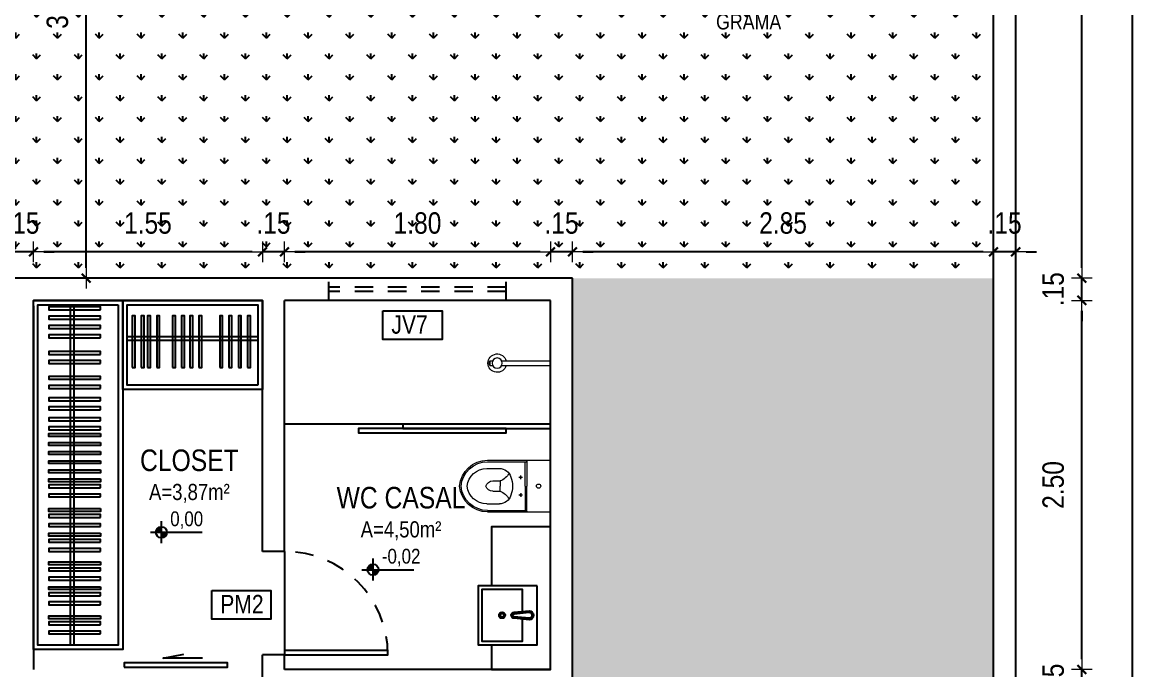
# Model space of a CAD drawing. Header units: millimetres. Extents: x 2718 to 3327, y 272 to 594.
# Drawn here: x 3075.8 to 3083.39, y 432.96 to 437.34 of the extents above; entities that cross this region are included whole.
import ezdxf
from ezdxf.enums import TextEntityAlignment as Align

# ---------------------------------------------------------------- set-up
doc = ezdxf.new("R2010")
doc.units = ezdxf.units.MM
doc.header["$MEASUREMENT"] = 0
doc.linetypes.add('HIDDEN2', pattern=[0.1875, 0.125, -0.0625])
doc.layers.get('0').update_dxf_attribs({"linetype": 'CONTINUOUS'})
doc.layers.get('DEFPOINTS').update_dxf_attribs({"linetype": 'CONTINUOUS'})
for name, color, linetype in [('003', 3, 'CONTINUOUS'), ('AR-MOB', 252, 'CONTINUOUS'), ('COTA', 7, 'CONTINUOUS'), ('E-hatch', 8, 'CONTINUOUS'), ('E-txt-g', 3, 'CONTINUOUS'), ('LAYER1', 7, 'CONTINUOUS'), ('MOB', 251, 'CONTINUOUS')]:
    doc.layers.add(name, color=color, linetype=linetype)
for name, color, linetype, lineweight in [('E-Lay-9', 9, 'CONTINUOUS', 9), ('E-Pen-C', 4, 'CONTINUOUS', 15), ('E-Pen-G', 3, 'CONTINUOUS', 30), ('E-Txt-W', 7, 'CONTINUOUS', 20)]:
    doc.layers.add(name, color=color, linetype=linetype, lineweight=lineweight)
doc.styles.add('F2', font='ARIALN.TTF')
doc.styles.add('REG60', font='romans.shx', dxfattribs={"width": 0.8, "height": 0.15})
doc.styles.add('REG80', font='romans.shx', dxfattribs={"width": 0.8, "height": 0.2})
doc.dimstyles.new('DIMENSION-1', dxfattribs={"dimtxt": 0.145, "dimasz": 0.07, "dimexe": 1, "dimexo": 0, "dimgap": 0.12, "dimtad": 1, "dimzin": 7, "dimdsep": 46, "dimtxsty": 'F2', "dimblk1": 'TRACO', "dimblk2": 'TRACO', "dimsah": 1, "dimcen": 1, "dimse1": 1, "dimse2": 1, "dimclrd": 4, "dimclre": 256, "dimclrt": 4, "dimadec": 8, "dimazin": 0, "dimtfac": 1, "dimtix": 1, "dimtmove": 2, "dimatfit": 3, "dimldrblk": 'TRACO', "dimfxl": 1, "dimtolj": 1, "dimtzin": 0, "dimarcsym": 0})
pattern_1 = [(90, (1504.28528, 394.5255), (-0.141421356, 0.141421356), [0.0375, -0.245342713]), (45, (1504.28528, 394.5255), (-0.141421356, 0.141421356), [0.0375, -0.1625]), (135, (1504.28528, 394.5255), (-0.141421356, -0.141421356), [0.0375, -0.1625])]

# ---------------------------------------------------------------- blocks, each defined once
blk = doc.blocks.new('TRACO')
at = {"layer": 'E-Pen-C'}
for p, q in [((-1, 0), (1, 0)), ((0, 1), (0, -1))]:
    blk.add_line(p, q, dxfattribs=at)
at = {"layer": 'E-Pen-G'}
blk.add_line((-0.42, -0.42), (0.42, 0.42), dxfattribs=at)
blk = doc.blocks.new('*D386')
at = {"layer": 'COTA', "color": 4, "linetype": 'Continuous', "lineweight": -2, "transparency": 16777216}
blk.add_line((3076.2363, 435.6789), (3076.2363, 439.2389), dxfattribs=at)
at = {"layer": 'DEFPOINTS', "color": 0, "linetype": 'Continuous', "transparency": 16777216}
for p in [(3075.7299, 439.3089, -2.0762), (3076.2363, 439.3089), (3075.7299, 435.6089)]:
    blk.add_point(p, dxfattribs=at)
at = {"layer": 'COTA', "color": 4, "linetype": 'Continuous', "lineweight": -2, "transparency": 16777216, "xscale": 0.07, "yscale": 0.07, "zscale": 0.07}
for p, rotation in [((3076.2363, 439.3089), 90), ((3076.2363, 435.6089), 270)]:
    blk.add_blockref('TRACO', p, dxfattribs=dict(at, rotation=rotation))
at = {"layer": 'COTA', "color": 4, "linetype": 'Continuous', "transparency": 16777216, "insert": (3076.0423, 437.4589), "char_height": 0.145, "attachment_point": 5, "rotation": 90, "style": 'F2'}
blk.add_mtext('\\A1;3.70', dxfattribs=at)
blk = doc.blocks.new('*D411')
at = {"layer": 'COTA', "color": 4, "linetype": 'Continuous', "lineweight": -2, "transparency": 16777216}
for p, q in [((3082.9785, 433.0289), (3082.9785, 433.0989)), ((3082.9785, 432.8089), (3082.9785, 432.9589)), ((3082.9785, 432.7389), (3082.9785, 432.6689))]:
    blk.add_line(p, q, dxfattribs=at)
at = {"layer": 'DEFPOINTS', "color": 0, "linetype": 'Continuous', "transparency": 16777216}
for p in [(3079.3799, 432.9589, -1.8296), (3082.9785, 432.9589), (3079.3799, 432.8089, -1.8296)]:
    blk.add_point(p, dxfattribs=at)
at = {"layer": 'COTA', "color": 4, "linetype": 'Continuous', "lineweight": -2, "transparency": 16777216, "xscale": 0.07, "yscale": 0.07, "zscale": 0.07}
for p, rotation in [((3082.9785, 432.9589), 270), ((3082.9785, 432.8089), 90)]:
    blk.add_blockref('TRACO', p, dxfattribs=dict(at, rotation=rotation))
at = {"layer": 'COTA', "color": 4, "linetype": 'Continuous', "transparency": 16777216, "insert": (3082.7845, 432.8839), "char_height": 0.145, "attachment_point": 5, "rotation": 90, "style": 'F2'}
blk.add_mtext('\\A1;.15', dxfattribs=at)
blk = doc.blocks.new('*D412')
at = {"layer": 'COTA', "color": 4, "linetype": 'Continuous', "lineweight": -2, "transparency": 16777216}
blk.add_line((3082.9785, 433.0289), (3082.9785, 435.3889), dxfattribs=at)
at = {"layer": 'DEFPOINTS', "color": 0, "linetype": 'Continuous', "transparency": 16777216}
for p in [(3079.3799, 435.4589, -1.8296), (3082.9785, 435.4589), (3079.3799, 432.9589, -1.8296)]:
    blk.add_point(p, dxfattribs=at)
at = {"layer": 'COTA', "color": 4, "linetype": 'Continuous', "lineweight": -2, "transparency": 16777216, "xscale": 0.07, "yscale": 0.07, "zscale": 0.07}
for p, rotation in [((3082.9785, 435.4589), 90), ((3082.9785, 432.9589), 270)]:
    blk.add_blockref('TRACO', p, dxfattribs=dict(at, rotation=rotation))
at = {"layer": 'COTA', "color": 4, "linetype": 'Continuous', "transparency": 16777216, "insert": (3082.7845, 434.2089), "char_height": 0.145, "attachment_point": 5, "rotation": 90, "style": 'F2'}
blk.add_mtext('\\A1;2.50', dxfattribs=at)
blk = doc.blocks.new('*D413')
at = {"layer": 'COTA', "color": 4, "linetype": 'Continuous', "lineweight": -2, "transparency": 16777216}
for p, q in [((3082.9785, 435.6789), (3082.9785, 435.7489)), ((3082.9785, 435.4589), (3082.9785, 435.6089)), ((3082.9785, 435.3889), (3082.9785, 435.3189))]:
    blk.add_line(p, q, dxfattribs=at)
at = {"layer": 'DEFPOINTS', "color": 0, "linetype": 'Continuous', "transparency": 16777216}
for p in [(3079.3799, 435.6089, -1.8296), (3082.9785, 435.6089), (3079.3799, 435.4589, -1.8296)]:
    blk.add_point(p, dxfattribs=at)
at = {"layer": 'COTA', "color": 4, "linetype": 'Continuous', "lineweight": -2, "transparency": 16777216, "xscale": 0.07, "yscale": 0.07, "zscale": 0.07}
for p, rotation in [((3082.9785, 435.6089), 270), ((3082.9785, 435.4589), 90)]:
    blk.add_blockref('TRACO', p, dxfattribs=dict(at, rotation=rotation))
at = {"layer": 'COTA', "color": 4, "linetype": 'Continuous', "transparency": 16777216, "insert": (3082.7845, 435.5339), "char_height": 0.145, "attachment_point": 5, "rotation": 90, "style": 'F2'}
blk.add_mtext('\\A1;.15', dxfattribs=at)
blk = doc.blocks.new('*D414')
at = {"layer": 'COTA', "color": 4, "linetype": 'Continuous', "lineweight": -2, "transparency": 16777216}
blk.add_line((3082.9785, 435.6789), (3082.9785, 442.7389), dxfattribs=at)
at = {"layer": 'DEFPOINTS', "color": 0, "linetype": 'Continuous', "transparency": 16777216}
for p in [(3082.3799, 442.8089, -1.8296), (3082.9785, 442.8089), (3079.3799, 435.6089, -1.8296)]:
    blk.add_point(p, dxfattribs=at)
at = {"layer": 'COTA', "color": 4, "linetype": 'Continuous', "lineweight": -2, "transparency": 16777216, "xscale": 0.07, "yscale": 0.07, "zscale": 0.07}
for p, rotation in [((3082.9785, 442.8089), 90), ((3082.9785, 435.6089), 270)]:
    blk.add_blockref('TRACO', p, dxfattribs=dict(at, rotation=rotation))
at = {"layer": 'COTA', "color": 4, "linetype": 'Continuous', "transparency": 16777216, "insert": (3082.7845, 439.2089), "char_height": 0.145, "attachment_point": 5, "rotation": 90, "style": 'F2'}
blk.add_mtext('\\A1;7.20', dxfattribs=at)
blk = doc.blocks.new('*D416')
at = {"layer": 'COTA', "color": 4, "linetype": 'Continuous', "lineweight": -2, "transparency": 16777216}
blk.add_line((3083.3192, 442.8889), (3083.3192, 422.0289), dxfattribs=at)
at = {"layer": 'DEFPOINTS', "color": 0, "linetype": 'Continuous', "transparency": 16777216}
for p in [(3082.5299, 442.9589, -1.8296), (3082.5299, 421.9589, -1.8296), (3083.3192, 421.9589)]:
    blk.add_point(p, dxfattribs=at)
at = {"layer": 'COTA', "color": 4, "linetype": 'Continuous', "lineweight": -2, "transparency": 16777216, "xscale": 0.07, "yscale": 0.07, "zscale": 0.07}
for p, rotation in [((3083.3192, 442.9589), 90), ((3083.3192, 421.9589), 270)]:
    blk.add_blockref('TRACO', p, dxfattribs=dict(at, rotation=rotation))
at = {"layer": 'COTA', "color": 4, "linetype": 'Continuous', "transparency": 16777216, "insert": (3083.1252, 432.4589), "char_height": 0.145, "attachment_point": 5, "rotation": 90, "style": 'F2'}
blk.add_mtext('\\A1;21.00', dxfattribs=at)
blk = doc.blocks.new('TXT-AMB75')
at = {"layer": 'E-txt-g', "style": 'REG80', "width": 0.8, "flags": 8}
blk.add_attdef('TXT', text='', height=0.2, dxfattribs=at).set_placement((0.005, 0.296), align=Align.CENTER)
at = {"layer": 'E-Txt-W', "style": 'REG60', "width": 0.8, "flags": 8}
blk.add_attdef('TXT', text='', height=0.15, dxfattribs=at).set_placement((0.005, 0.027), align=Align.CENTER)
blk = doc.blocks.new('NV')
at = {"color": 4, "linetype": 'ByBlock', "ltscale": 0.5}
for p, q in [((-1.414, -0.142), (-1.414, 0.107)), ((-1.539, -0.018), (-0.953, -0.018))]:
    blk.add_line(p, q, dxfattribs=at)
at = {"color": 4, "ltscale": 2.5}
blk.add_circle((-1.414, -0.018), 0.0622, dxfattribs=at)
at = {"color": 4}
for points in [[(-1.414, -0.018), (-1.458, 0.026), (-1.476, -0.018), (-1.472, 0.006)], [(-1.414, -0.018), (-1.414, 0.045), (-1.458, 0.026), (-1.438, 0.04)], [(-1.414, -0.018), (-1.352, -0.018), (-1.37, -0.062), (-1.357, -0.041)], [(-1.414, -0.018), (-1.37, -0.062), (-1.414, -0.08), (-1.39, -0.075)]]:
    blk.add_solid(points, dxfattribs=at)
at = {"layer": 'E-Txt-W', "color": 4, "ltscale": 2.5, "style": 'F2'}
blk.add_attdef('COTAPISO', (-1.306, 0.073), '', height=0.15, dxfattribs=at)
blk = doc.blocks.new('*D451')
at = {"layer": 'COTA', "color": 4, "linetype": 'Continuous', "lineweight": -2, "transparency": 16777216}
for p, q in [((3082.3099, 435.7873), (3082.2399, 435.7873)), ((3082.5299, 435.7873), (3082.3799, 435.7873)), ((3082.5999, 435.7873), (3082.6699, 435.7873))]:
    blk.add_line(p, q, dxfattribs=at)
at = {"layer": 'DEFPOINTS', "color": 0, "linetype": 'Continuous', "transparency": 16777216}
for p in [(3082.3799, 435.7873), (3082.3799, 435.6724, -1.8296), (3082.5299, 435.6724, -1.8296)]:
    blk.add_point(p, dxfattribs=at)
at = {"layer": 'COTA', "color": 4, "linetype": 'Continuous', "lineweight": -2, "transparency": 16777216, "xscale": 0.07, "yscale": 0.07, "zscale": 0.07}
blk.add_blockref('TRACO', (3082.3799, 435.7873), dxfattribs=at)
at = {"layer": 'COTA', "color": 4, "linetype": 'Continuous', "lineweight": -2, "transparency": 16777216, "xscale": 0.07, "yscale": 0.07, "zscale": 0.07, "rotation": 180}
blk.add_blockref('TRACO', (3082.5299, 435.7873), dxfattribs=at)
at = {"layer": 'COTA', "color": 4, "linetype": 'Continuous', "transparency": 16777216, "insert": (3082.4549, 435.9814), "char_height": 0.145, "attachment_point": 5, "style": 'F2'}
blk.add_mtext('\\A1;.15', dxfattribs=at)
blk = doc.blocks.new('*D452')
at = {"layer": 'COTA', "color": 4, "linetype": 'Continuous', "lineweight": -2, "transparency": 16777216}
blk.add_line((3082.3099, 435.7873), (3079.5999, 435.7873), dxfattribs=at)
at = {"layer": 'DEFPOINTS', "color": 0, "linetype": 'Continuous', "transparency": 16777216}
for p in [(3079.5299, 435.7873), (3082.3799, 435.6724, -1.8296), (3079.5299, 435.6089)]:
    blk.add_point(p, dxfattribs=at)
at = {"layer": 'COTA', "color": 4, "linetype": 'Continuous', "lineweight": -2, "transparency": 16777216, "xscale": 0.07, "yscale": 0.07, "zscale": 0.07, "rotation": 180}
blk.add_blockref('TRACO', (3079.5299, 435.7873), dxfattribs=at)
at = {"layer": 'COTA', "color": 4, "linetype": 'Continuous', "lineweight": -2, "transparency": 16777216, "xscale": 0.07, "yscale": 0.07, "zscale": 0.07}
blk.add_blockref('TRACO', (3082.3799, 435.7873), dxfattribs=at)
at = {"layer": 'COTA', "color": 4, "linetype": 'Continuous', "transparency": 16777216, "insert": (3080.9549, 435.9814), "char_height": 0.145, "attachment_point": 5, "style": 'F2'}
blk.add_mtext('\\A1;2.85', dxfattribs=at)
blk = doc.blocks.new('*D453')
at = {"layer": 'COTA', "color": 4, "linetype": 'Continuous', "lineweight": -2, "transparency": 16777216}
for p, q in [((3079.3099, 435.7873), (3079.2399, 435.7873)), ((3079.5299, 435.7873), (3079.3799, 435.7873)), ((3079.5999, 435.7873), (3079.6699, 435.7873))]:
    blk.add_line(p, q, dxfattribs=at)
at = {"layer": 'DEFPOINTS', "color": 0, "linetype": 'Continuous', "transparency": 16777216}
for p in [(3079.3799, 435.7873), (3079.5299, 435.6089), (3079.3799, 435.4589, -1.8296)]:
    blk.add_point(p, dxfattribs=at)
at = {"layer": 'COTA', "color": 4, "linetype": 'Continuous', "lineweight": -2, "transparency": 16777216, "xscale": 0.07, "yscale": 0.07, "zscale": 0.07}
blk.add_blockref('TRACO', (3079.3799, 435.7873), dxfattribs=at)
at = {"layer": 'COTA', "color": 4, "linetype": 'Continuous', "lineweight": -2, "transparency": 16777216, "xscale": 0.07, "yscale": 0.07, "zscale": 0.07, "rotation": 180}
blk.add_blockref('TRACO', (3079.5299, 435.7873), dxfattribs=at)
at = {"layer": 'COTA', "color": 4, "linetype": 'Continuous', "transparency": 16777216, "insert": (3079.4549, 435.9814), "char_height": 0.145, "attachment_point": 5, "style": 'F2'}
blk.add_mtext('\\A1;.15', dxfattribs=at)
blk = doc.blocks.new('*D454')
at = {"layer": 'COTA', "color": 4, "linetype": 'Continuous', "lineweight": -2, "transparency": 16777216}
blk.add_line((3079.3099, 435.7873), (3077.6499, 435.7873), dxfattribs=at)
at = {"layer": 'DEFPOINTS', "color": 0, "linetype": 'Continuous', "transparency": 16777216}
for p in [(3077.5799, 435.7873), (3077.5799, 435.4589, -1.8296), (3079.3799, 435.4589, -1.8296)]:
    blk.add_point(p, dxfattribs=at)
at = {"layer": 'COTA', "color": 4, "linetype": 'Continuous', "lineweight": -2, "transparency": 16777216, "xscale": 0.07, "yscale": 0.07, "zscale": 0.07, "rotation": 180}
blk.add_blockref('TRACO', (3077.5799, 435.7873), dxfattribs=at)
at = {"layer": 'COTA', "color": 4, "linetype": 'Continuous', "lineweight": -2, "transparency": 16777216, "xscale": 0.07, "yscale": 0.07, "zscale": 0.07}
blk.add_blockref('TRACO', (3079.3799, 435.7873), dxfattribs=at)
at = {"layer": 'COTA', "color": 4, "linetype": 'Continuous', "transparency": 16777216, "insert": (3078.4799, 435.9814), "char_height": 0.145, "attachment_point": 5, "style": 'F2'}
blk.add_mtext('\\A1;1.80', dxfattribs=at)
blk = doc.blocks.new('*D455')
at = {"layer": 'COTA', "color": 4, "linetype": 'Continuous', "lineweight": -2, "transparency": 16777216}
for p, q in [((3077.3599, 435.7873), (3077.2899, 435.7873)), ((3077.5799, 435.7873), (3077.4299, 435.7873)), ((3077.6499, 435.7873), (3077.7199, 435.7873))]:
    blk.add_line(p, q, dxfattribs=at)
at = {"layer": 'DEFPOINTS', "color": 0, "linetype": 'Continuous', "transparency": 16777216}
for p in [(3077.4299, 435.7873), (3077.4299, 435.4589, -1.8296), (3077.5799, 435.4589, -1.8296)]:
    blk.add_point(p, dxfattribs=at)
at = {"layer": 'COTA', "color": 4, "linetype": 'Continuous', "lineweight": -2, "transparency": 16777216, "xscale": 0.07, "yscale": 0.07, "zscale": 0.07}
blk.add_blockref('TRACO', (3077.4299, 435.7873), dxfattribs=at)
at = {"layer": 'COTA', "color": 4, "linetype": 'Continuous', "lineweight": -2, "transparency": 16777216, "xscale": 0.07, "yscale": 0.07, "zscale": 0.07, "rotation": 180}
blk.add_blockref('TRACO', (3077.5799, 435.7873), dxfattribs=at)
at = {"layer": 'COTA', "color": 4, "linetype": 'Continuous', "transparency": 16777216, "insert": (3077.5049, 435.9814), "char_height": 0.145, "attachment_point": 5, "style": 'F2'}
blk.add_mtext('\\A1;.15', dxfattribs=at)
blk = doc.blocks.new('*D456')
at = {"layer": 'COTA', "color": 4, "linetype": 'Continuous', "lineweight": -2, "transparency": 16777216}
blk.add_line((3077.3599, 435.7873), (3075.9499, 435.7873), dxfattribs=at)
at = {"layer": 'DEFPOINTS', "color": 0, "linetype": 'Continuous', "transparency": 16777216}
for p in [(3075.8799, 435.7873), (3075.8799, 435.4225, -1.8296), (3077.4299, 435.4589, -1.8296)]:
    blk.add_point(p, dxfattribs=at)
at = {"layer": 'COTA', "color": 4, "linetype": 'Continuous', "lineweight": -2, "transparency": 16777216, "xscale": 0.07, "yscale": 0.07, "zscale": 0.07, "rotation": 180}
blk.add_blockref('TRACO', (3075.8799, 435.7873), dxfattribs=at)
at = {"layer": 'COTA', "color": 4, "linetype": 'Continuous', "lineweight": -2, "transparency": 16777216, "xscale": 0.07, "yscale": 0.07, "zscale": 0.07}
blk.add_blockref('TRACO', (3077.4299, 435.7873), dxfattribs=at)
at = {"layer": 'COTA', "color": 4, "linetype": 'Continuous', "transparency": 16777216, "insert": (3076.6549, 435.9814), "char_height": 0.145, "attachment_point": 5, "style": 'F2'}
blk.add_mtext('\\A1;1.55', dxfattribs=at)
blk = doc.blocks.new('*D457')
at = {"layer": 'COTA', "color": 4, "linetype": 'Continuous', "lineweight": -2, "transparency": 16777216}
for p, q in [((3075.6599, 435.7873), (3075.5899, 435.7873)), ((3075.8799, 435.7873), (3075.7299, 435.7873)), ((3075.9499, 435.7873), (3076.0199, 435.7873))]:
    blk.add_line(p, q, dxfattribs=at)
at = {"layer": 'DEFPOINTS', "color": 0, "linetype": 'Continuous', "transparency": 16777216}
for p in [(3075.7299, 435.7873), (3075.7299, 435.6089, -1.8296), (3075.8799, 435.4225, -1.8296)]:
    blk.add_point(p, dxfattribs=at)
at = {"layer": 'COTA', "color": 4, "linetype": 'Continuous', "lineweight": -2, "transparency": 16777216, "xscale": 0.07, "yscale": 0.07, "zscale": 0.07}
blk.add_blockref('TRACO', (3075.7299, 435.7873), dxfattribs=at)
at = {"layer": 'COTA', "color": 4, "linetype": 'Continuous', "lineweight": -2, "transparency": 16777216, "xscale": 0.07, "yscale": 0.07, "zscale": 0.07, "rotation": 180}
blk.add_blockref('TRACO', (3075.8799, 435.7873), dxfattribs=at)
at = {"layer": 'COTA', "color": 4, "linetype": 'Continuous', "transparency": 16777216, "insert": (3075.8049, 435.9814), "char_height": 0.145, "attachment_point": 5, "style": 'F2'}
blk.add_mtext('\\A1;.15', dxfattribs=at)
blk = doc.blocks.new('CUBA QUADRADA-flat-4-flat-1')
at = {"layer": 'MOB'}
blk.add_lwpolyline([(0, -0.2), (0.4, -0.2), (0.4, 0.2), (0, 0.2)], close=True, dxfattribs=at)
blk.add_lwpolyline([(0.1, -0.0255), (0.1, -0.175), (0.375, -0.175), (0.375, 0.175), (0.1, 0.175), (0.1, 0.0255)], dxfattribs=at)
for points in [[(0.155, -0.02), (0.055, -0.03, -1), (0.055, 0.03), (0.155, 0.02, -1)], [(0.155, -0.01), (0.055, -0.02, -1), (0.055, 0.02), (0.155, 0.01, -1)]]:
    blk.add_lwpolyline(points, format="xyb", close=True, dxfattribs=at)
for radius in [0.02, 0.0125]:
    blk.add_circle((0.2375, 0), radius, dxfattribs=at)
blk = doc.blocks.new('vaso-s')
at = {"color": 8}
for start, end in [(0, 180), (180, 0)]:
    blk.add_arc((0.08, 0), 0.0143, start, end, dxfattribs=at)
at = {"layer": 'E-Lay-9', "color": 8}
for p, q in [((0, 0.17), (0, 0)), ((0.4256, 0.175), (0.005, 0.175)), ((0.16, 0.17), (0.16, 0.17)), ((0.16, 0.17), (0.16, 0)), ((0.4256, 0.165), (0.165, 0.165)), ((0.17, 0), (0.17, 0.16)), ((0.4306, 0.12), (0.3459, 0.12)), ((0.2134, 0.06), (0.1891, 0.06)), ((0.2013, 0.0479), (0.2013, 0.0722)), ((0.3406, 0.035), (0.3406, 0)), ((0.3906, 0.035), (0.3406, 0.035)), ((0, -0.17), (0, 0)), ((0.16, -0.17), (0.16, 0)), ((0.17, 0), (0.17, -0.1601)), ((0.2134, -0.06), (0.1891, -0.06)), ((0.2013, -0.0479), (0.2013, -0.0722)), ((0.3406, -0.035), (0.3406, 0)), ((0.3906, -0.035), (0.3406, -0.035)), ((0.4306, -0.12), (0.3459, -0.12)), ((0.4256, -0.175), (0.005, -0.175)), ((0.16, -0.17), (0.16, -0.17)), ((0.4256, -0.165), (0.165, -0.165))]:
    blk.add_line(p, q, dxfattribs=at)
for centre in [(0.2013, 0.06), (0.2013, -0.06)]:
    blk.add_circle(centre, 0.005, dxfattribs=at)
for centre, radius, start, end in [((0.005, 0.17), 0.005, 90, 180), ((0.155, 0.17), 0.005, 0, 90), ((0.165, 0.17), 0.00495, 180, 270), ((0.165, 0.16), 0.00495, 0, 90), ((0.4256, -0.015), 0.19, 4.52806, 90), ((0.4256, -0.015), 0.18, 4.78019, 90), ((0.3459, 0.0375), 0.0825, 90, 163.03545), ((0.3754, 0.1358), 0.1066, 206.93947, 250.96472), ((0.4306, -0.015), 0.135, 6.37937, 90), ((0.518, -0.015), 0.2624, 163.03545, 176.7233), ((0.3906, -0.015), 0.05, 17.4576, 90), ((0.518, 0.015), 0.2624, 183.2767, 196.96455), ((0.3459, -0.0375), 0.0825, 196.96455, 270), ((0.3754, -0.1358), 0.1066, 109.03528, 153.06053), ((0.3906, 0.015), 0.05, 270, 342.5424), ((0.4256, 0.015), 0.19, 270, 355.47194), ((0.4256, 0.015), 0.18, 270, 355.21981), ((0.4306, 0.015), 0.135, 270, 353.62063), ((0.005, -0.17), 0.005, 180, 270), ((0.155, -0.17), 0.005, 270, 0), ((0.165, -0.17), 0.00495, 90, 180), ((0.165, -0.1601), 0.00495, 270, 0)]:
    blk.add_arc(centre, radius, start, end, dxfattribs=at)
blk = doc.blocks.new('Chuveiro')
at = {"layer": 'E-Lay-9', "color": 8}
for p, q in [((-0.0311, 0.0156), (-0.3604, 0.0156)), ((0.0509, 0.0156), (0.0311, 0.0156)), ((0.0509, 0.0156), (0.0509, -0.0156)), ((-0.0311, -0.0156), (-0.3604, -0.0156)), ((0.0509, -0.0156), (0.0311, -0.0156))]:
    blk.add_line(p, q, dxfattribs=at)
blk.add_circle((0, 0), 0.0348, dxfattribs=at)
for centre, radius, start, end in [((0, 0), 0.0624, 194.4775, 165.5225), ((0.0093, 0), 0.0444, 339.42663, 20.57337)]:
    blk.add_arc(centre, radius, start, end, dxfattribs=at)

msp = doc.modelspace()

# ---------------------------------------------------------------- hatches: boundary and pattern name
at = {"layer": 'COTA', "linetype": 'Continuous'}
h = msp.add_hatch(dxfattribs=at)
h.set_pattern_fill('PATIO3', color=8, scale=0.6, style=0, pattern_type=2)
h.set_pattern_definition([(243.4349, (1504.40528, 395.1255), (0.600000786, 0.599999495), [0.201246, -1.1403948]), (153.4349, (1504.52528, 395.0655), (0.599999495, -0.600000786), [0.1341642, -1.2074766]), (153.4349, (1504.67528, 395.0655), (0.599999495, -0.600000786), [0.1341642, -1.2074766]), (243.4349, (1504.55528, 395.1255), (0.600000786, 0.599999495), [0.0670818, -1.274559]), (153.4349, (1504.82528, 395.0655), (0.599999495, -0.600000786), [0.1341642, -1.2074766]), (243.4349, (1504.70528, 395.1255), (0.600000786, 0.599999495), [0.1341642, -1.2074766]), (158.1986, (1504.88528, 395.1135), (-1.800000164, 0.599999946), [0.0323112, -3.1987878]), (243.4349, (1504.85528, 395.1255), (0.600000786, 0.599999495), [0.0670818, -1.274559]), (154.9831, (1504.885276, 394.963495), (-7.7999997481, 3.60000110015), [0.0993174, -9.8324496]), (63.4349, (1504.70528, 394.8255), (-0.600000786, -0.599999495), [0.201246, -1.1403948]), (153.4349, (1504.76528, 394.9455), (0.599999495, -0.600000786), [0.1341642, -1.2074766]), (63.4349, (1504.55528, 394.8255), (-0.600000786, -0.599999495), [0.0670818, -1.274559]), (153.4349, (1504.61528, 394.9455), (0.599999495, -0.600000786), [0.1341642, -1.2074766]), (153.4349, (1504.46528, 394.9455), (0.599999495, -0.600000786), [0.1341642, -1.2074766]), (63.4349, (1504.40528, 394.8255), (-0.600000786, -0.599999495), [0.201246, -1.1403948]), (63.4349, (1504.79528, 394.7055), (-0.600000786, -0.599999495), [0.201246, -1.1403948]), (153.4349, (1504.85528, 394.8255), (0.599999495, -0.600000786), [0.1341642, -1.2074766]), (153.4349, (1504.70528, 394.8255), (0.599999495, -0.600000786), [0.1341642, -1.2074766]), (63.4349, (1504.49528, 394.7055), (-0.600000786, -0.599999495), [0.1341642, -1.2074766]), (153.4349, (1504.55528, 394.8255), (0.599999495, -0.600000786), [0.1341642, -1.2074766]), (153.4349, (1504.40528, 394.8255), (0.599999495, -0.600000786), [0.1341642, -1.2074766]), (63.4349, (1504.28528, 394.5855), (-0.600000786, -0.599999495), [0.201246, -1.1403948]), (153.4349, (1504.88528, 394.7355), (0.599999495, -0.600000786), [0.0670818, -1.274559]), (153.4349, (1504.79528, 394.7055), (0.599999495, -0.600000786), [0.1341642, -1.2074766]), (153.4349, (1504.64528, 394.7055), (0.599999495, -0.600000786), [0.1341642, -1.2074766]), (153.4349, (1504.49528, 394.7055), (0.599999495, -0.600000786), [0.1341642, -1.2074766]), (153.4349, (1504.34528, 394.7055), (0.599999495, -0.600000786), [0.0670818, -1.274559]), (153.4349, (1504.88528, 394.5855), (0.599999495, -0.600000786), [0.1341642, -1.2074766]), (63.4349, (1504.70528, 394.5255), (-0.600000786, -0.599999495), [0.1341642, -1.2074766]), (153.4349, (1504.73528, 394.5855), (0.599999495, -0.600000786), [0.1341642, -1.2074766]), (243.4349, (1504.46528, 394.6455), (0.600000786, 0.599999495), [0.1341642, -1.2074766]), (153.4349, (1504.58528, 394.5855), (0.599999495, -0.600000786), [0.1341642, -1.2074766]), (153.4349, (1504.43528, 394.5855), (0.599999495, -0.600000786), [0.1341642, -1.2074766]), (154.9831, (1504.375276, 395.065495), (-7.7999997481, 3.60000110015), [0.0993174, -9.8324496]), (158.1986, (1504.31528, 394.9455), (-1.800000164, 0.599999946), [0.0323112, -3.1987878]), (243.4349, (1504.67528, 394.7655), (0.600000786, 0.599999495), [0.201246, -1.1403948]), (63.4349, (1504.61528, 394.9455), (-0.600000786, -0.599999495), [0.0670818, -1.274559])])
h.paths.add_polyline_path([(3060.3799, 428.7089), (3061.5339, 428.7078), (3061.5299, 428.7089), (3061.5298, 434.4582), (3075.7299, 434.4582), (3075.7299, 435.6089), (3075.7299, 439.3089), (3072.0942, 439.3089), (3072.0576, 438.9089), (3071.9542, 438.5457), (3071.7507, 438.2372), (3071.4173, 437.9047), (3071.0602, 437.6986), (3070.6879, 437.5886), (3070.4601, 437.5666), (3060.3799, 437.5666)])
h.paths.add_polyline_path([(3069.444, 435.4723), (3069.9233, 435.1964), (3072.3012, 435.2501), (3073.5022, 435.278), (3073.8584, 435.3811), (3073.9805, 436.0698), (3073.9689, 436.5428), (3073.8659, 436.8669), (3073.7508, 437.0402), (3072.9635, 437.1232), (3070.6913, 437.1523), (3070.0311, 437.1169), (3069.4121, 436.9755), (3069.368, 436.6376), (3069.3687, 435.6459), (3069.4167, 435.4781)], flags=16)
h.paths.add_polyline_path([(3067.0837, 435.7925), (3067.0837, 435.8298), (3067.0694, 435.827), (3067.0573, 435.8189)], flags=24)
h.paths.add_polyline_path([(3067.0837, 435.7925), (3067.0573, 435.8189), (3067.0492, 435.8068), (3067.0464, 435.7925)], flags=24)
h.paths.add_polyline_path([(3067.0837, 435.7925), (3067.121, 435.7925), (3067.1182, 435.7782), (3067.1101, 435.7661)], flags=24)
h.paths.add_polyline_path([(3067.0837, 435.7925), (3067.1101, 435.7661), (3067.098, 435.758), (3067.0837, 435.7551)], flags=24)
edge = h.paths.add_edge_path(flags=16)
edge.add_line((3067.0837, 435.7178), (3067.0837, 435.8671))
edge = h.paths.add_edge_path(flags=16)
edge.add_arc((3067.0837, 435.7925), 0.0373, 0, 360)
edge = h.paths.add_edge_path(flags=16)
edge.add_line((3067.0091, 435.7925), (3067.3602, 435.7925))
h.paths.add_polyline_path([(3067.1134, 435.7836), (3067.4346, 435.7836), (3067.4346, 435.9639), (3067.1134, 435.9639)], flags=24)
h.paths.add_polyline_path([(3066.7386, 436.1666), (3067.8076, 436.1666), (3067.8076, 436.3929), (3066.7386, 436.3929)], flags=24)
h.paths.add_polyline_path([(3066.932, 435.956), (3067.6141, 435.956), (3067.6141, 436.1531), (3066.932, 436.1531)], flags=24)
h.paths.add_polyline_path([(3061.403, 435.4723), (3061.8823, 435.1964), (3064.2602, 435.2501), (3065.4612, 435.278), (3065.8174, 435.3811), (3065.9395, 436.0699), (3065.9278, 436.5429), (3065.8248, 436.8669), (3065.7098, 437.0402), (3064.9225, 437.1233), (3062.6503, 437.1524), (3061.99, 437.1169), (3061.371, 436.9756), (3061.3269, 436.6377), (3061.3276, 435.6459), (3061.3757, 435.4781)], flags=16)
h.paths.add_polyline_path([(3060.612, 435.953), (3061.0123, 435.953), (3061.0123, 435.7583), (3060.612, 435.7583)], flags=16)
h.paths.add_polyline_path([(3060.415, 433.9372), (3060.415, 436.9372), (3060.385, 436.9372), (3060.385, 433.9372)], flags=16)
h.paths.add_polyline_path([(3060.415, 429.4335), (3060.415, 432.9372), (3060.385, 432.9372), (3060.385, 429.4335)], flags=16)
h.paths.add_polyline_path([(3060.612, 431.7891), (3061.0123, 431.7891), (3061.0123, 431.5945), (3060.612, 431.5945)], flags=16)
h.paths.add_polyline_path([(3066.8309, 435.3574), (3067.91, 435.3574), (3067.91, 435.5618), (3066.8309, 435.5618)], flags=24)
h.paths.add_polyline_path([(3066.7066, 435.5252), (3068.1598, 435.5252), (3068.1598, 435.6884), (3066.7066, 435.6884)], flags=24)
h.paths.add_polyline_path([(3067.9844, 434.816), (3068.3803, 434.816), (3068.3803, 435.1178), (3067.9844, 435.1178)], flags=24)
h.paths.add_polyline_path([(3068.6472, 435.8172), (3068.6472, 436.213), (3068.3453, 436.213), (3068.3453, 435.8172)], flags=24)
h.paths.add_polyline_path([(3064.5827, 434.816), (3064.9786, 434.816), (3064.9786, 435.1178), (3064.5827, 435.1178)], flags=24)
h.paths.add_polyline_path([(3066.4746, 434.816), (3066.7781, 434.816), (3066.7781, 435.1178), (3066.4746, 435.1178)], flags=24)
h.paths.add_polyline_path([(3069.5759, 434.816), (3069.8794, 434.816), (3069.8794, 435.1178), (3069.5759, 435.1178)], flags=24)
h.paths.add_polyline_path([(3071.0589, 434.816), (3071.4547, 434.816), (3071.4547, 435.1178), (3071.0589, 435.1178)], flags=24)
h.paths.add_polyline_path([(3072.6249, 434.816), (3072.9283, 434.816), (3072.9283, 435.1178), (3072.6249, 435.1178)], flags=24)
h.paths.add_polyline_path([(3074.1082, 434.816), (3074.5041, 434.816), (3074.5041, 435.1178), (3074.1082, 435.1178)], flags=24)
h.paths.add_polyline_path([(3075.1517, 434.8306), (3075.1517, 435.2264), (3074.8498, 435.2264), (3074.8498, 434.8306)], flags=24)
h.paths.add_polyline_path([(3060.5771, 434.816), (3060.973, 434.816), (3060.973, 435.1178), (3060.5771, 435.1178)], flags=24)
h.paths.add_polyline_path([(3061.8271, 434.816), (3062.2229, 434.816), (3062.2229, 435.1178), (3061.8271, 435.1178)], flags=24)
h.paths.add_polyline_path([(3062.6245, 434.816), (3062.928, 434.816), (3062.928, 435.1178), (3062.6245, 435.1178)], flags=24)
h.paths.add_polyline_path([(3075.4046, 438.5923), (3075.7868, 438.5923), (3075.7868, 438.8837), (3075.4046, 438.8837)], flags=9)
h.paths.add_polyline_path([(3074.2776, 438.5923), (3074.5705, 438.5923), (3074.5705, 438.8837), (3074.2776, 438.8837)], flags=24)
h.paths.add_polyline_path([(3073.1398, 438.5923), (3073.5219, 438.5923), (3073.5219, 438.8837), (3073.1398, 438.8837)], flags=24)
h.paths.add_polyline_path([(3072.0942, 438.5923), (3072.3872, 438.5923), (3072.3872, 438.8837), (3072.0942, 438.8837)], flags=24)
h.paths.add_polyline_path([(3074.4748, 438.8938), (3076.2538, 438.8938), (3076.2538, 439.166), (3074.4748, 439.166)], flags=9)
h.paths.add_polyline_path([(3061.3124, 431.3861), (3061.3124, 431.782), (3061.0106, 431.782), (3061.0106, 431.3861)], flags=24)
at = {"layer": 'E-hatch'}
h = msp.add_hatch(dxfattribs=at)
h.set_pattern_fill('GRASS', color=8, scale=0.2, style=0)
h.set_pattern_definition(pattern_1)
h.paths.add_polyline_path([(3075.7299, 439.3089), (3075.7299, 435.6089), (3082.3799, 435.6089), (3082.3799, 442.8089), (3079.0942, 442.8089), (3079.0942, 439.3089)])
h.paths.add_polyline_path([(3080.4035, 437.4448), (3080.4035, 437.4822), (3080.3892, 437.4793), (3080.3771, 437.4712)], flags=24)
h.paths.add_polyline_path([(3080.4035, 437.4448), (3080.3771, 437.4712), (3080.369, 437.4591), (3080.3662, 437.4448)], flags=24)
h.paths.add_polyline_path([(3080.4035, 437.4448), (3080.4408, 437.4448), (3080.438, 437.4306), (3080.4299, 437.4185)], flags=24)
h.paths.add_polyline_path([(3080.4035, 437.4448), (3080.4299, 437.4185), (3080.4178, 437.4104), (3080.4035, 437.4075)], flags=24)
edge = h.paths.add_edge_path(flags=16)
edge.add_line((3080.4035, 437.3702), (3080.4035, 437.5195))
edge = h.paths.add_edge_path(flags=16)
edge.add_arc((3080.4035, 437.4448), 0.0373, 0, 360)
edge = h.paths.add_edge_path(flags=16)
edge.add_line((3080.3289, 437.4448), (3080.68, 437.4448))
h.paths.add_polyline_path([(3080.4332, 437.436), (3080.7544, 437.436), (3080.7544, 437.6162), (3080.4332, 437.6162)], flags=24)
h.paths.add_polyline_path([(3080.055, 437.8132), (3081.1308, 437.8132), (3081.1308, 438.0887), (3080.055, 438.0887)], flags=24)
h.paths.add_polyline_path([(3080.2518, 437.6083), (3080.9339, 437.6083), (3080.9339, 437.8055), (3080.2518, 437.8055)], flags=24)
h.paths.add_polyline_path([(3079.1522, 442.1182), (3079.5525, 442.1182), (3079.5525, 441.9235), (3079.1522, 441.9235)], flags=16)
h.paths.add_polyline_path([(3075.649, 435.8312), (3075.9524, 435.8312), (3075.9524, 436.1331), (3075.649, 436.1331)], flags=9)
h.paths.add_polyline_path([(3076.4516, 435.8312), (3076.8474, 435.8312), (3076.8474, 436.1331), (3076.4516, 436.1331)], flags=24)
h.paths.add_polyline_path([(3077.349, 435.8312), (3077.6524, 435.8312), (3077.6524, 436.1331), (3077.349, 436.1331)], flags=24)
h.paths.add_polyline_path([(3078.2772, 435.8312), (3078.673, 435.8312), (3078.673, 436.1331), (3078.2772, 436.1331)], flags=24)
h.paths.add_polyline_path([(3079.299, 435.8312), (3079.6024, 435.8312), (3079.6024, 436.1331), (3079.299, 436.1331)], flags=24)
h.paths.add_polyline_path([(3080.7581, 435.8312), (3081.154, 435.8312), (3081.154, 436.1331), (3080.7581, 436.1331)], flags=24)
h.paths.add_polyline_path([(3076.1924, 437.2618), (3076.1924, 437.6576), (3075.8906, 437.6576), (3075.8906, 437.2618)], flags=24)
h.paths.add_polyline_path([(3080.474, 437.2637), (3080.9704, 437.2637), (3080.9704, 437.4269), (3080.474, 437.4269)], flags=24)
h.paths.add_polyline_path([(3078.7942, 438.5923), (3079.0872, 438.5923), (3079.0872, 438.8837), (3078.7942, 438.8837)], flags=24)
h.paths.add_polyline_path([(3077.6564, 438.5923), (3078.0386, 438.5923), (3078.0386, 438.8837), (3077.6564, 438.8837)], flags=24)
h.paths.add_polyline_path([(3076.6109, 438.5923), (3076.9039, 438.5923), (3076.9039, 438.8837), (3076.6109, 438.8837)], flags=24)
h.paths.add_polyline_path([(3080.4294, 440.8686), (3080.4294, 441.2508), (3080.1379, 441.2508), (3080.1379, 440.8686)], flags=24)
h.paths.add_polyline_path([(3079.9919, 439.309), (3079.9919, 439.602), (3079.7004, 439.602), (3079.7004, 439.309)], flags=24)
h.paths.add_polyline_path([(3079.9919, 440.3376), (3079.9919, 440.7197), (3079.7004, 440.7197), (3079.7004, 440.3376)], flags=24)
h.paths.add_polyline_path([(3079.9919, 441.3834), (3079.9919, 441.6763), (3079.7004, 441.6763), (3079.7004, 441.3834)], flags=24)
h.paths.add_polyline_path([(3079.9919, 442.0132), (3079.9919, 442.3954), (3079.7004, 442.3954), (3079.7004, 442.0132)], flags=24)
h.paths.add_polyline_path([(3079.5226, 440.1801), (3079.5226, 441.9591), (3079.2504, 441.9591), (3079.2504, 440.1801)], flags=24)
h.paths.add_polyline_path([(3079.2327, 442.4261), (3079.2327, 442.7295), (3078.9308, 442.7295), (3078.9308, 442.4261)], flags=24)
h.paths.add_polyline_path([(3074.4748, 438.8938), (3076.2538, 438.8938), (3076.2538, 439.166), (3074.4748, 439.166)], flags=9)
h = msp.add_hatch(dxfattribs=at)
h.set_pattern_fill('GRASS', color=8, scale=0.2, style=0)
h.set_pattern_definition(pattern_1)
h.paths.add_polyline_path([(3077.0799, 423.4589), (3079.5299, 423.4589), (3079.5299, 435.6089), (3082.3799, 435.6089), (3082.3799, 422.1089), (3077.0799, 422.1089)])
h.paths.add_polyline_path([(3079.6167, 424.4892), (3080.017, 424.4892), (3080.017, 424.2945), (3079.6167, 424.2945)], flags=16)
h.paths.add_polyline_path([(3079.6079, 426.9659), (3080.0082, 426.9659), (3080.0082, 426.7712), (3079.6079, 426.7712)], flags=16)
h.paths.add_polyline_path([(3080.8918, 427.8785), (3080.8918, 427.9158), (3080.8776, 427.913), (3080.8654, 427.9049)], flags=24)
h.paths.add_polyline_path([(3080.8918, 427.8785), (3080.8654, 427.9049), (3080.8574, 427.8928), (3080.8545, 427.8785)], flags=24)
h.paths.add_polyline_path([(3080.8918, 427.8785), (3080.9292, 427.8785), (3080.9263, 427.8642), (3080.9182, 427.8521)], flags=24)
h.paths.add_polyline_path([(3080.8918, 427.8785), (3080.9182, 427.8521), (3080.9061, 427.844), (3080.8918, 427.8412)], flags=24)
edge = h.paths.add_edge_path(flags=16)
edge.add_line((3080.8918, 427.8038), (3080.8918, 427.9531))
edge = h.paths.add_edge_path(flags=16)
edge.add_arc((3080.8918, 427.8785), 0.0373, 0, 360)
edge = h.paths.add_edge_path(flags=16)
edge.add_line((3080.8172, 427.8785), (3081.1683, 427.8785))
h.paths.add_polyline_path([(3080.9215, 427.8696), (3081.2427, 427.8696), (3081.2427, 428.0499), (3080.9215, 428.0499)], flags=24)
h.paths.add_polyline_path([(3080.6794, 428.2416), (3081.483, 428.2416), (3081.483, 428.4812), (3080.6794, 428.4812)], flags=24)
h.paths.add_polyline_path([(3080.7401, 428.042), (3081.4223, 428.042), (3081.4223, 428.2391), (3080.7401, 428.2391)], flags=24)
h.paths.add_polyline_path([(3079.6079, 430.6838), (3080.0082, 430.6838), (3080.0082, 430.4891), (3079.6079, 430.4891)], flags=16)
h.paths.add_polyline_path([(3080.8328, 425.6645), (3081.2286, 425.6645), (3081.2286, 425.9664), (3080.8328, 425.9664)], flags=24)
h.paths.add_polyline_path([(3080.9623, 427.6973), (3081.4587, 427.6973), (3081.4587, 427.8605), (3080.9623, 427.8605)], flags=24)

# ---------------------------------------------------------------- linework, layer by layer
at = {"color": 8}
for points in [[(3076.4838, 435.4589), (3076.4838, 433.0953), (3075.8799, 433.0953), (3075.8799, 435.4589)], [(3076.4538, 435.4289), (3076.4538, 433.1253), (3075.9099, 433.1253), (3075.9099, 435.4289)], [(3077.4299, 434.855), (3076.4838, 434.855), (3076.4838, 435.4589), (3077.4299, 435.4589)], [(3077.3999, 434.885), (3076.5138, 434.885), (3076.5138, 435.4289), (3077.3999, 435.4289)]]:
    msp.add_lwpolyline(points, close=True, dxfattribs=at)
at = {"color": 6}
for points, elevation in [([(3078.2458, 435.3885), (3078.6461, 435.3885), (3078.6461, 435.1939), (3078.2458, 435.1939)], 3.6592), ([(3077.0871, 433.4954), (3077.4873, 433.4954), (3077.4873, 433.3007), (3077.0871, 433.3007)], 1.8296)]:
    msp.add_lwpolyline(points, close=True, dxfattribs=dict(at, elevation=elevation))
at = {"color": 7}
for points in [[(3079.0799, 434.5913), (3078.0808, 434.5913), (3078.0808, 434.5613), (3079.0799, 434.5613)], [(3079.3799, 434.6213), (3078.3808, 434.6213), (3078.3808, 434.5913), (3079.3799, 434.5913)]]:
    msp.add_lwpolyline(points, close=True, dxfattribs=at)
at = {"color": 8}
msp.add_lwpolyline([(3078.9799, 433.1266), (3078.9799, 432.9589), (3079.3799, 432.9589), (3079.3799, 433.9261), (3078.9799, 433.9261), (3078.9799, 433.5266)], dxfattribs=at)
at = {"color": 8, "linetype": 'HIDDEN2'}
msp.add_arc((3077.5799, 433.0589), 0.7, 0, 90, dxfattribs=at)
at = {"layer": '003', "color": 8, "ltscale": 0.5}
for p, q in [((3076.1272, 435.4289), (3076.1272, 433.1253)), ((3076.1522, 435.4289), (3076.1522, 433.1253)), ((3077.3999, 435.2116), (3076.5138, 435.2116)), ((3077.3999, 435.1866), (3076.5138, 435.1866))]:
    msp.add_line(p, q, dxfattribs=at)
for points in [[(3076.3345, 435.3941), (3076.3345, 435.4141), (3075.9845, 435.4141), (3075.9845, 435.3941)], [(3076.3345, 435.3325), (3076.3345, 435.3525), (3075.9845, 435.3525), (3075.9845, 435.3325)], [(3076.5483, 435.0043), (3076.5683, 435.0043), (3076.5683, 435.3543), (3076.5483, 435.3543)], [(3076.6098, 435.0043), (3076.6298, 435.0043), (3076.6298, 435.3543), (3076.6098, 435.3543)], [(3076.6525, 435.0043), (3076.6725, 435.0043), (3076.6725, 435.3543), (3076.6525, 435.3543)], [(3076.7141, 435.0043), (3076.7341, 435.0043), (3076.7341, 435.3543), (3076.7141, 435.3543)], [(3076.8205, 435.0043), (3076.8405, 435.0043), (3076.8405, 435.3543), (3076.8205, 435.3543)], [(3076.8821, 435.0043), (3076.9021, 435.0043), (3076.9021, 435.3543), (3076.8821, 435.3543)], [(3076.9385, 435.0043), (3076.9585, 435.0043), (3076.9585, 435.3543), (3076.9385, 435.3543)], [(3077.0001, 435.0043), (3077.0201, 435.0043), (3077.0201, 435.3543), (3077.0001, 435.3543)], [(3077.1405, 435.0043), (3077.1605, 435.0043), (3077.1605, 435.3543), (3077.1405, 435.3543)], [(3077.2021, 435.0043), (3077.2221, 435.0043), (3077.2221, 435.3543), (3077.2021, 435.3543)], [(3077.2671, 435.0043), (3077.2871, 435.0043), (3077.2871, 435.3543), (3077.2671, 435.3543)], [(3077.3287, 435.0043), (3077.3487, 435.0043), (3077.3487, 435.3543), (3077.3287, 435.3543)], [(3076.3345, 435.2675), (3076.3345, 435.2875), (3075.9845, 435.2875), (3075.9845, 435.2675)], [(3076.3345, 435.2059), (3076.3345, 435.2259), (3075.9845, 435.2259), (3075.9845, 435.2059)], [(3076.3345, 435.0922), (3076.3345, 435.1122), (3075.9845, 435.1122), (3075.9845, 435.0922)], [(3076.3345, 435.0306), (3076.3345, 435.0506), (3075.9845, 435.0506), (3075.9845, 435.0306)], [(3076.3345, 434.9242), (3076.3345, 434.9442), (3075.9845, 434.9442), (3075.9845, 434.9242)], [(3076.3345, 434.8626), (3076.3345, 434.8826), (3075.9845, 434.8826), (3075.9845, 434.8626)], [(3076.3345, 434.7785), (3076.3345, 434.7985), (3075.9845, 434.7985), (3075.9845, 434.7785)], [(3076.3345, 434.7169), (3076.3345, 434.7369), (3075.9845, 434.7369), (3075.9845, 434.7169)], [(3076.3345, 434.6438), (3076.3345, 434.6638), (3075.9845, 434.6638), (3075.9845, 434.6438)], [(3076.3345, 434.5823), (3076.3345, 434.6023), (3075.9845, 434.6023), (3075.9845, 434.5823)], [(3076.3345, 434.5579), (3076.3345, 434.5379), (3075.9845, 434.5379), (3075.9845, 434.5579)], [(3076.3345, 434.4963), (3076.3345, 434.4763), (3075.9845, 434.4763), (3075.9845, 434.4963)], [(3076.3345, 434.4348), (3076.3345, 434.4148), (3075.9845, 434.4148), (3075.9845, 434.4348)], [(3076.3345, 434.3732), (3076.3345, 434.3532), (3075.9845, 434.3532), (3075.9845, 434.3732)], [(3076.3345, 434.3116), (3076.3345, 434.2916), (3075.9845, 434.2916), (3075.9845, 434.3116)], [(3076.3345, 434.2501), (3076.3345, 434.2301), (3075.9845, 434.2301), (3075.9845, 434.2501)], [(3076.3345, 434.1891), (3076.3345, 434.2091), (3075.9845, 434.2091), (3075.9845, 434.1891)], [(3076.3345, 434.1275), (3076.3345, 434.1475), (3075.9845, 434.1475), (3075.9845, 434.1275)], [(3076.3345, 434.0492), (3076.3345, 434.0292), (3075.9845, 434.0292), (3075.9845, 434.0492)], [(3076.3345, 433.9882), (3076.3345, 434.0082), (3075.9845, 434.0082), (3075.9845, 433.9882)], [(3076.3345, 433.9266), (3076.3345, 433.9466), (3075.9845, 433.9466), (3075.9845, 433.9266)], [(3076.3345, 433.8818), (3076.3345, 433.8618), (3075.9845, 433.8618), (3075.9845, 433.8818)], [(3076.3345, 433.8208), (3076.3345, 433.8408), (3075.9845, 433.8408), (3075.9845, 433.8208)], [(3076.3345, 433.7592), (3076.3345, 433.7792), (3075.9845, 433.7792), (3075.9845, 433.7592)], [(3076.3345, 433.6876), (3076.3345, 433.6676), (3075.9845, 433.6676), (3075.9845, 433.6876)], [(3076.3345, 433.6266), (3076.3345, 433.6466), (3075.9845, 433.6466), (3075.9845, 433.6266)], [(3076.3345, 433.565), (3076.3345, 433.585), (3075.9845, 433.585), (3075.9845, 433.565)], [(3076.3345, 433.5201), (3076.3345, 433.5001), (3075.9845, 433.5001), (3075.9845, 433.5201)], [(3076.3345, 433.4591), (3076.3345, 433.4791), (3075.9845, 433.4791), (3075.9845, 433.4591)], [(3076.3345, 433.3976), (3076.3345, 433.4176), (3075.9845, 433.4176), (3075.9845, 433.3976)], [(3076.3345, 433.3226), (3076.3345, 433.3026), (3075.9845, 433.3026), (3075.9845, 433.3226)], [(3076.3345, 433.2616), (3076.3345, 433.2816), (3075.9845, 433.2816), (3075.9845, 433.2616)], [(3076.3345, 433.2), (3076.3345, 433.22), (3075.9845, 433.22), (3075.9845, 433.2)]]:
    msp.add_lwpolyline(points, close=True, dxfattribs=at)
at = {"layer": 'COTA', "color": 5, "linetype": 'Continuous'}
for p, q in [((3082.5299, 421.9589), (3082.5299, 442.9589)), ((3082.3799, 422.1089), (3082.3799, 442.8089)), ((3079.5299, 435.6089), (3075.7299, 435.6089)), ((3079.5299, 431.3352), (3079.5299, 435.6089)), ((3079.5299, 431.3352, 1.8296), (3079.5299, 435.6089, 1.8296)), ((3077.4299, 435.4589), (3075.8799, 435.4589)), ((3075.8799, 435.4225), (3075.8799, 432.9589)), ((3077.4299, 433.7589), (3077.4299, 435.4589)), ((3079.3799, 435.4589), (3077.5799, 435.4589)), ((3077.5799, 433.7589), (3077.5799, 435.4589)), ((3079.3799, 432.9589), (3079.3799, 435.4589)), ((3077.5799, 433.7589), (3077.4299, 433.7589)), ((3077.4299, 432.8089), (3077.4299, 433.0589)), ((3077.5799, 433.0589), (3077.4299, 433.0589)), ((3077.5799, 432.9589), (3077.5799, 433.0589)), ((3079.3799, 432.9589), (3077.5799, 432.9589))]:
    msp.add_line(p, q, dxfattribs=at)
at = {"layer": 'COTA', "color": 8, "linetype": 'HIDDEN2'}
for p, q in [((3077.8799, 435.4589), (3077.8799, 435.6089)), ((3079.0799, 435.4589), (3079.0799, 435.6089)), ((3079.0799, 435.5489), (3077.8799, 435.5489)), ((3079.0799, 435.5189), (3077.8799, 435.5189))]:
    msp.add_line(p, q, dxfattribs=at)
at = {"layer": 'COTA', "color": 8, "linetype": 'Continuous'}
for p, q in [((3079.3799, 434.6213), (3077.5799, 434.6213)), ((3079.5299, 432.9589, 1.8296), (3079.5299, 434.3089, 1.8296)), ((3077.5799, 433.7589), (3077.5799, 433.0739))]:
    msp.add_line(p, q, dxfattribs=at)
at = {"layer": 'COTA', "color": 7, "linetype": 'Continuous'}
msp.add_lwpolyline([(3077.5799, 433.0589), (3078.2799, 433.0589), (3078.2799, 433.0889), (3077.5799, 433.0889)], close=True, dxfattribs=at)
at = {"layer": 'COTA', "color": 7, "linetype": 'Continuous', "elevation": 1.8296}
msp.add_lwpolyline([(3076.4944, 432.9756), (3077.1944, 432.9756), (3077.1944, 433.0056), (3076.4944, 433.0056)], close=True, dxfattribs=at)
msp.add_lwpolyline([(3077.0241, 433.0357), (3076.7582, 433.0357), (3076.8987, 433.0634)], dxfattribs=at)

# ---------------------------------------------------------------- block references
ref = msp.add_blockref('TXT-AMB75', (3076.9315, 434.0871, 1.8296), dxfattribs=dict(xscale=0.7290000000000001, yscale=0.7290000000000001, zscale=0.7290000000000001))
ref.add_attrib('TXT', 'CLOSET', dxfattribs={"layer": 'E-txt-g', "color": 2, "height": 0.1458, "style": 'F2'}).set_placement((3076.9355, 434.3032, 1.8296), align=Align.CENTER)
ref.add_attrib('TXT', 'A=3,87m²', dxfattribs={"layer": 'E-Txt-W', "height": 0.10935, "style": 'F2'}).set_placement((3076.9355, 434.1069, 1.8296), align=Align.CENTER)
ref = msp.add_blockref('TXT-AMB75', (3078.3643, 433.8339, 1.8296), dxfattribs=dict(xscale=0.7290000000000001, yscale=0.7290000000000001, zscale=0.7290000000000001))
ref.add_attrib('TXT', 'WC CASAL', dxfattribs={"layer": 'E-txt-g', "color": 2, "height": 0.1458, "style": 'F2'}).set_placement((3078.3683, 434.05, 1.8296), align=Align.CENTER)
ref.add_attrib('TXT', 'A=4,50m²', dxfattribs={"layer": 'E-Txt-W', "height": 0.10935, "style": 'F2'}).set_placement((3078.3683, 433.8536, 1.8296), align=Align.CENTER)
ref = msp.add_blockref('NV', (3077.5947, 433.8995, 1.8296), dxfattribs=dict(xscale=0.6, yscale=0.6, zscale=0.6))
ref.add_attrib('COTAPISO', '0,00', (3076.8058, 433.9298, 1.8296), dxfattribs={"layer": 'E-Txt-W', "color": 4, "ltscale": 2.5, "height": 0.1, "style": 'F2'})
ref = msp.add_blockref('NV', (3079.0275, 433.6462, 1.8296), dxfattribs=dict(xscale=0.6, yscale=0.6, zscale=0.6))
ref.add_attrib('COTAPISO', '-0,02', (3078.2386, 433.6766, 1.8296), dxfattribs={"layer": 'E-Txt-W', "color": 4, "ltscale": 2.5, "height": 0.1, "style": 'F2'})
at = {"layer": 'AR-MOB', "rotation": 180}
msp.add_blockref('CUBA QUADRADA-flat-4-flat-1', (3079.2899, 433.3266), dxfattribs=at)
at = {"layer": 'E-Lay-9', "color": 7, "xscale": -1}
for name, p in [('Chuveiro', (3079.0195, 435.0338)), ('vaso-s', (3079.3799, 434.2011))]:
    msp.add_blockref(name, p, dxfattribs=at)

# ---------------------------------------------------------------- texts
at = {"color": 4, "style": 'F2'}
msp.add_text('GRAMA', height=0.10516, dxfattribs=at).set_placement((3080.5012, 437.2927))
at = {"layer": 'LAYER1', "color": 6, "linetype": 'Continuous', "style": 'F2'}
for s, p in [('JV7', (3078.3033, 435.3577, 3.6592)), ('PM2', (3077.1446, 433.4646, 1.8296))]:
    msp.add_text(s, height=0.1246, dxfattribs=at).set_placement(p, align=Align.TOP_LEFT)

# ---------------------------------------------------------------- dimensions: what is measured, and where the dimension line sits
at = {"layer": 'COTA', "color": 7, "linetype": 'Continuous'}
for base, p1, p2, picture, middle in [((3083.3192, 421.9589, 1.8296), (3082.5299, 442.9589), (3082.5299, 421.9589), '*D416', (3083.1252, 432.4589, 1.8296)), ((3082.9785, 442.8089, 1.8296), (3079.3799, 435.6089), (3082.3799, 442.8089), '*D414', (3082.7845, 439.2089, 1.8296)), ((3076.2363, 439.3089, 1.8296), (3075.7299, 435.6089, 1.8296), (3075.7299, 439.3089, -0.2465), '*D386', (3076.0423, 437.4589, 1.8296)), ((3082.9785, 435.6089, 1.8296), (3079.3799, 435.4589), (3079.3799, 435.6089), '*D413', (3082.7845, 435.5339, 1.8296)), ((3082.9785, 435.4589, 1.8296), (3079.3799, 432.9589), (3079.3799, 435.4589), '*D412', (3082.7845, 434.2089, 1.8296)), ((3082.9785, 432.9589, 1.8296), (3079.3799, 432.8089), (3079.3799, 432.9589), '*D411', (3082.7845, 432.8839, 1.8296))]:
    dim = msp.add_linear_dim(base=base, p1=p1, p2=p2, angle=90, dimstyle='DIMENSION-1', override={"dimfxl": 0.06}, dxfattribs=at)
    dim.commit()
    dim.dimension.update_dxf_attribs({"geometry": picture, "text_midpoint": middle})
for base, p1, p2, picture, middle in [((3075.7299, 435.7873, 1.8296), (3075.8799, 435.4225), (3075.7299, 435.6089), '*D457', (3075.8049, 435.9814, 1.8296)), ((3075.8799, 435.7873, 1.8296), (3077.4299, 435.4589), (3075.8799, 435.4225), '*D456', (3076.6549, 435.9814, 1.8296)), ((3077.4299, 435.7873, 1.8296), (3077.5799, 435.4589), (3077.4299, 435.4589), '*D455', (3077.5049, 435.9814, 1.8296)), ((3077.5799, 435.7873, 1.8296), (3079.3799, 435.4589), (3077.5799, 435.4589), '*D454', (3078.4799, 435.9814, 1.8296)), ((3079.3799, 435.7873, 1.8296), (3079.5299, 435.6089, 1.8296), (3079.3799, 435.4589), '*D453', (3079.4549, 435.9814, 1.8296)), ((3079.5299, 435.7873, 1.8296), (3082.3799, 435.6724), (3079.5299, 435.6089, 1.8296), '*D452', (3080.9549, 435.9814, 1.8296)), ((3082.3799, 435.7873, 1.8296), (3082.5299, 435.6724), (3082.3799, 435.6724), '*D451', (3082.4549, 435.9814, 1.8296))]:
    dim = msp.add_linear_dim(base=base, p1=p1, p2=p2, dimstyle='DIMENSION-1', override={"dimfxl": 0.06}, dxfattribs=at)
    dim.commit()
    dim.dimension.update_dxf_attribs({"geometry": picture, "text_midpoint": middle})

doc.saveas('drawing.dxf')
